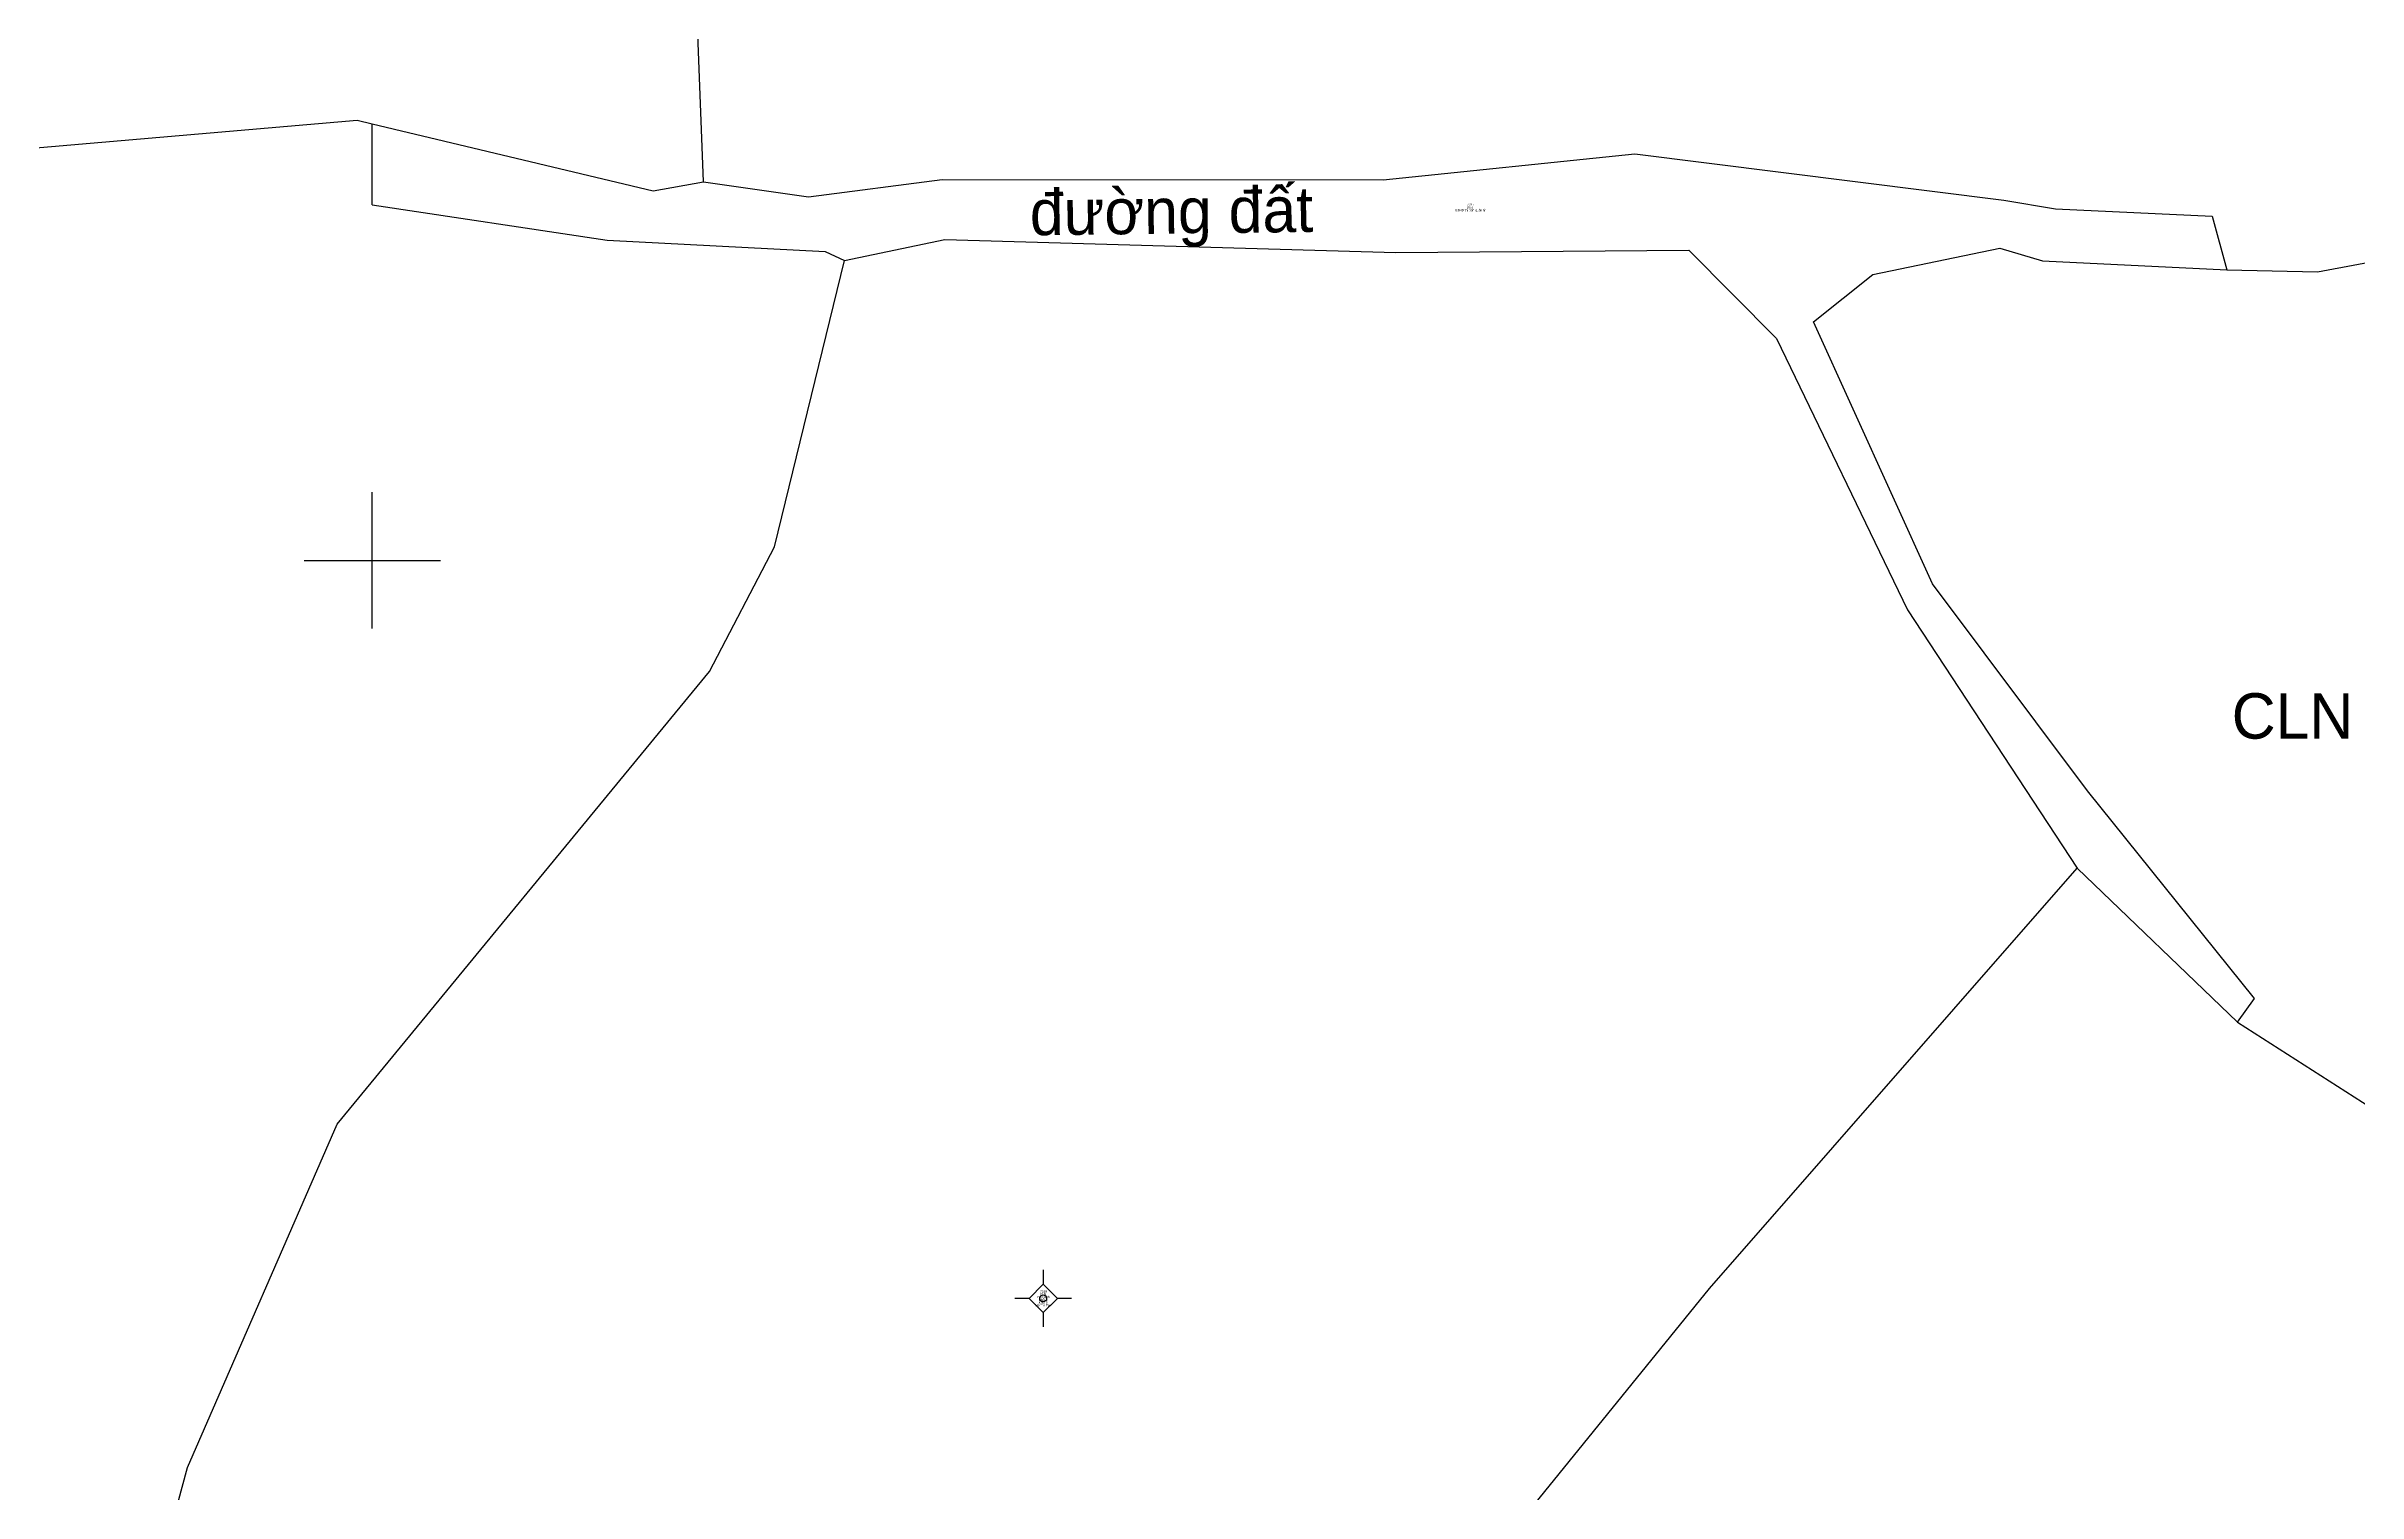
# Model space of a CAD drawing. Extents: x 551890 to 552618, y 1835759 to 1836646.
# Drawn here: x 551985.7 to 552087.4, y 1836159 to 1836222.6 of the extents above; entities that cross this region are included whole.
import ezdxf

# ---------------------------------------------------------------- set-up
doc = ezdxf.new("R2010")
doc.units = 0
for name, color, linetype in [('Level 10', 7, 'Continuous'), ('Level 11', 7, 'Continuous'), ('Level 15', 7, 'Continuous'), ('Level 2', 7, 'Continuous'), ('Level 23', 7, 'Continuous'), ('Level 24', 7, 'Continuous'), ('Level 28', 7, 'Continuous'), ('Level 63', 7, 'Continuous')]:
    doc.layers.add(name, color=color, linetype=linetype)

msp = doc.modelspace()

# ---------------------------------------------------------------- linework, layer by layer
at = {"layer": 'Level 10'}
for points in [[(552014.58, 1836216.66), (552013.92, 1836233.84), (552015.92, 1836239.39), (552015.48, 1836239.86), (552032.49, 1836243.95), (552046.78, 1836251.99), (552050.52, 1836253.14), (552050.79, 1836259.6)], [(552081.62, 1836212.78), (552085.6, 1836212.69), (552093.69, 1836214.2), (552095.96, 1836214.92)], [(551994.15, 1836142.51), (551989.69, 1836152.03), (551991.87, 1836160.1), (551998.46, 1836175.2), (552014.84, 1836195.11), (552017.71, 1836200.6), (552020.79, 1836213.2)], [(552045.26, 1836138.32), (552043.98, 1836145.62), (552044.35, 1836150.12), (552058.85, 1836167.98), (552075.03, 1836186.46)], [(552082.09, 1836179.69), (552090.89, 1836174.06), (552096.36, 1836172.48), (552099.84, 1836169.35), (552117.4, 1836159.66)]]:
    msp.add_lwpolyline(points, dxfattribs=at)
at = {"layer": 'Level 11'}
for p, q in [((552029.53, 1836168.17), (552028.91, 1836167.54)), ((552029.53, 1836168.79), (552029.53, 1836168.17)), ((552030.16, 1836167.54), (552029.53, 1836168.17)), ((552028.91, 1836167.54), (552028.28, 1836167.54)), ((552028.91, 1836167.54), (552029.53, 1836166.92)), ((552029.53, 1836166.92), (552030.16, 1836167.54)), ((552030.78, 1836167.54), (552030.16, 1836167.54)), ((552029.53, 1836166.92), (552029.53, 1836166.29))]:
    msp.add_line(p, q, dxfattribs=at)
msp.add_circle((552029.53, 1836167.54), 0.15, dxfattribs=at)
at = {"layer": 'Level 23'}
msp.add_line((552075.03, 1836186.46), (552082.09, 1836179.69), dxfattribs=at)
for points in [[(551973.62, 1836215.47), (551976.11, 1836216.42), (551978.3, 1836216.89), (551981.11, 1836217.79), (551999.34, 1836219.37), (552000, 1836219.21), (552012.37, 1836216.26), (552014.58, 1836216.66)], [(552014.58, 1836216.66), (552019.2, 1836216), (552025.08, 1836216.76), (552044.49, 1836216.74), (552055.56, 1836217.88), (552071.8, 1836215.85), (552074.07, 1836215.47), (552080.97, 1836215.15), (552081.62, 1836212.78)], [(552000, 1836215.64), (552010.34, 1836214.09), (552019.94, 1836213.59), (552020.79, 1836213.2)], [(552020.79, 1836213.2), (552025.2, 1836214.11), (552045.04, 1836213.54), (552057.94, 1836213.65), (552061.8, 1836209.76), (552067.57, 1836197.82), (552075.03, 1836186.46)], [(552082.09, 1836179.69), (552082.84, 1836180.73), (552075.48, 1836189.86), (552068.66, 1836198.97), (552063.43, 1836210.5), (552066.04, 1836212.58), (552071.62, 1836213.74), (552073.5, 1836213.18), (552081.62, 1836212.78)]]:
    msp.add_lwpolyline(points, dxfattribs=at)
at = {"layer": 'Level 24'}
msp.add_line((552000, 1836215.64), (552000, 1836219.21), dxfattribs=at)
at = {"layer": 'Level 63'}
for points in [[(552000, 1836197), (552000, 1836203)], [(551997, 1836200), (552003, 1836200)]]:
    msp.add_lwpolyline(points, dxfattribs=at)

# ---------------------------------------------------------------- texts
at = {"layer": 'Level 15'}
for s, p in [('UBND thị trấn quản lý', (552047.65, 1836215.36)), ('DGT', (552048.17, 1836215.48)), ('7237', (552048.18, 1836215.6)), ('Hồ Thị Pen', (552029.19, 1836167.19)), ('Hồ Cách', (552029.27, 1836167.55)), ('Khối 6', (552029.33, 1836167.43)), ('Khối 5', (552029.33, 1836167.31)), ('7249', (552029.39, 1836167.79)), ('CLN', (552029.39, 1836167.67))]:
    msp.add_text(s, height=0.1, dxfattribs=at).set_placement(p)
at = {"layer": 'Level 2'}
msp.add_text('CLN', height=2, dxfattribs=at).set_placement((552081.83, 1836192.16))
at = {"layer": 'Level 28'}
msp.add_text('đường đất', height=2, rotation=0.6975, dxfattribs=at).set_placement((552028.95, 1836214.3))

doc.saveas('drawing.dxf')
